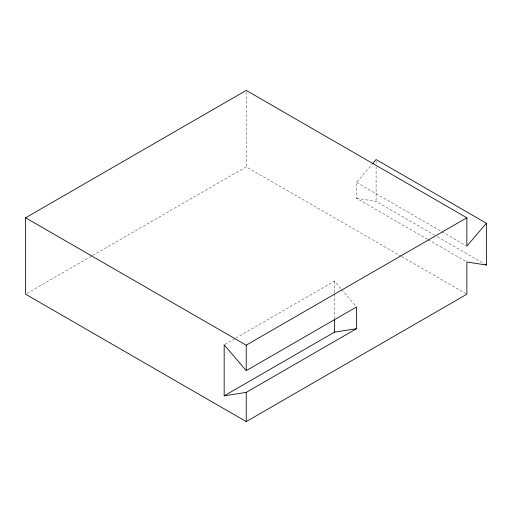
<?xml version="1.0" encoding="UTF-8"?>
<svg xmlns="http://www.w3.org/2000/svg" width="512" height="512" viewBox="0 0 512 512"><rect width="100%" height="100%" fill="white"/><g stroke="black" fill="none" stroke-linecap="round" stroke-linejoin="round"><path stroke-width="0.38" stroke-dasharray="2.56 1.92" d="M427.552 239.29L356.538 198.291L356.538 182.438L371.974 164.371M26.982 293.414L91.994 255.878M92.685 255.482L246.227 166.835L401.146 256.282M224.851 344.416L235.194 338.445M235.885 338.048L334.477 281.126L341.146 288.934M356.538 198.291L376.09 201.363L434.688 235.194M356.538 182.438L441.344 231.398M442.035 231.795L466.163 245.728M437.446 236.787L484.333 263.853M428.243 239.686L466.163 261.581M401.843 256.678L466.163 293.818M341.658 289.536L355.514 305.747M376.09 161.133L376.09 163.501M376.09 166.656L376.09 201.363M334.477 281.126L334.477 293.082M334.477 293.882L334.477 318.598M246.227 92L246.227 166.835"/><path stroke-width="0.77" d="M372.486 163.77L376.09 159.558L486.4 223.245L486.4 265.05L466.854 261.978L466.854 294.214L246.227 421.594L25.6 294.214L25.6 217.786L246.227 90.406L466.854 217.786L466.854 246.125L486.4 223.245M25.6 217.786L246.227 345.165L466.854 217.786M246.227 370.637L356.538 306.95L356.538 328.685L246.227 392.378L224.166 395.84L224.166 344.813L246.227 370.637L246.227 345.165M224.166 395.84L334.477 332.154L356.538 328.685M485.024 264.256L486.4 265.05M334.477 319.398L334.477 332.154M246.227 392.378L246.227 421.594"/></g></svg>
